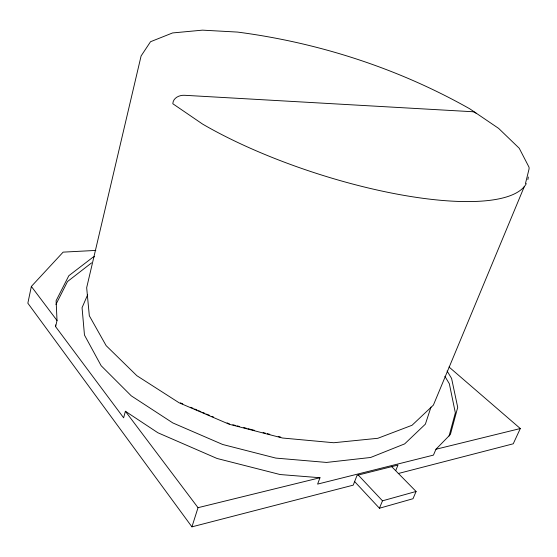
<?xml version="1.0" encoding="UTF-8"?>
<svg xmlns="http://www.w3.org/2000/svg" width="557" height="557" viewBox="0 0 557 557"><rect width="100%" height="100%" fill="white"/><g stroke="black" fill="none" stroke-linecap="round" stroke-linejoin="round"><path stroke-width="0.84" d="M95.818 250.42L63.136 252.133L31.352 286.444L27.85 303.196L191.928 526.852L353.208 485.161L357.065 475.344L397.983 465.067L395.7 470.63M447.083 370.99L451.588 378.412L457.715 407.355L450.404 434.446L435.95 449.255L433.45 455.111L317.608 484.103L319.99 477.732L280.094 474.536L217.014 458.467L157.875 432.754L125.381 411.261L123.633 417.813L55.63 326.68L57.016 320.512L56.111 300.689L68.817 275.729L92.901 257.264L94.516 256.686M525.46 183.559L529.101 168.813L529.032 167.211L519.242 148.273L498.619 128.382L469.829 108.852C398.415 68.49 318.855 42.687 237.567 32.083L202.497 30.148L172.559 32.947L150.522 41.726L141.095 55.958L86.669 287.69L89.322 315.763L106.136 345.639L136.848 375.697L179.055 402.753L229.206 424.253L282.51 438.018L333.747 442.738L377.834 438.289L412.034 425.269L433.395 405.099L524.304 186.574M449.06 436.034L455.348 412.876L449.346 383.759L444.876 376.295M191.928 526.852L198.02 507.685L125.381 411.261M430.986 407.083L425.381 424.149L404.661 443.887L370.635 457.478L326.534 462.435L275.792 458.091L222.696 444.493L172.83 422.937L131.271 395.839L101.137 365.705L84.469 335.056L82.06 307.701L87.658 294.737M354.656 481.603L379.435 508.242L382.485 500.82L416.086 491.469L391.836 466.78M416.086 491.469L413.009 498.717L379.435 508.242M449.033 367.014L520.308 428.542L513.234 443.797L398.262 473.52M55.93 304.435L67.508 281.543L91.592 262.869M198.02 507.685L319.99 477.732M435.95 449.255L520.308 428.542M232.826 424.761L235.346 425.416M237.024 425.847L239.552 426.502M243.757 427.588L246.278 428.236M247.956 428.674L254.681 430.408M263.092 432.58L265.612 433.235M267.297 433.666L269.818 434.321M278.228 436.486L280.749 437.141M180.412 402.871L182.787 403.888M190.696 407.278L193.07 408.295M194.651 408.977L197.025 409.994M198.605 410.669L200.98 411.686M202.56 412.368L204.934 413.385M206.515 414.06L209.683 415.418M212.057 416.434L213.637 417.116M227.089 422.874L229.463 423.898M358.13 474.919L382.485 500.82M476.346 113.44L474.815 112.242L472.663 111.727L184.785 95.303C179.535 94.885 173.081 97.774 172.802 103.734L202.581 124.079A203.117 57.858 17.9 0 0 399.021 194.484A203.117 57.858 17.9 0 0 526.316 183.608M31.352 286.444L57.016 320.512M55.561 324.947L55.63 326.68M528.287 177.035A203.117 57.858 17.9 0 1 527.869 179.584"/></g></svg>
